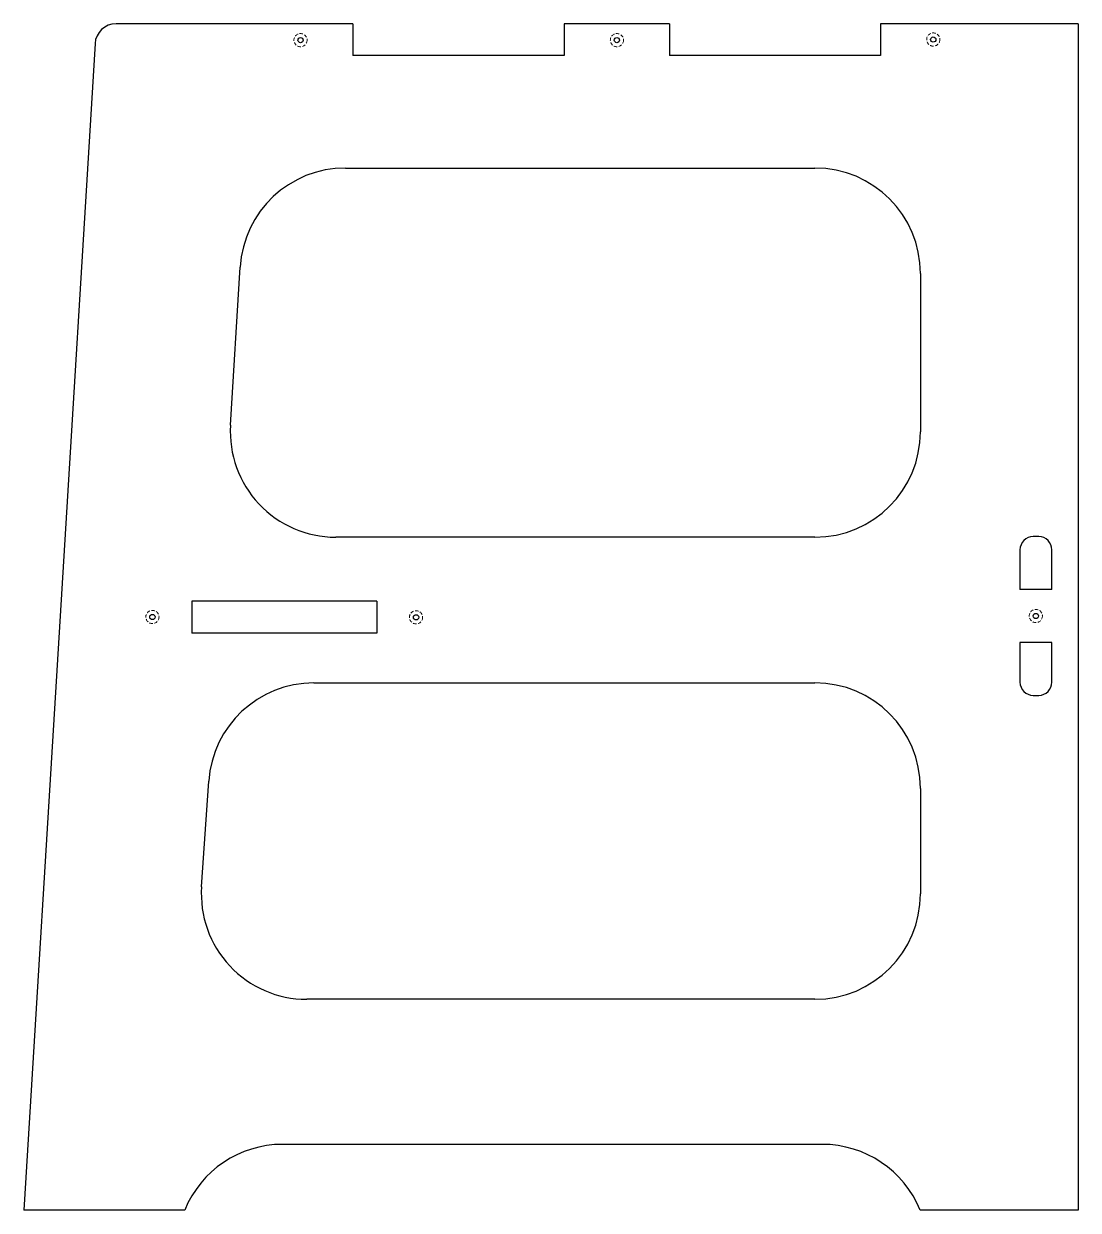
# Model space of a CAD drawing. Header units: millimetres. Extents: x -264 to 136, y -265 to 185.
import ezdxf

# ---------------------------------------------------------------- set-up
doc = ezdxf.new("R2010")
doc.units = ezdxf.units.MM
doc.linetypes.add('HIDDEN', pattern=[1.905, 1.27, -0.635])

msp = doc.modelspace()

# ---------------------------------------------------------------- linework, layer by layer
at = {"color": 7, "linetype": 'Continuous', "lineweight": 25}
for p, q in [((-138.61, 185.48), (-228.48, 185.48)), ((-138.61, 185.48), (-138.61, 173.48)), ((-58.51, 185.48), (-58.51, 173.48)), ((-18.61, 185.48), (-58.51, 185.48)), ((-18.61, 185.48), (-18.61, 173.48)), ((61.49, 185.48), (61.49, 173.48)), ((136.49, 185.48), (61.49, 185.48)), ((136.49, 185.48), (136.49, -264.52)), ((-236.46, 177.97), (-263.51, -264.52)), ((-58.51, 173.48), (-138.61, 173.48)), ((61.49, 173.48), (-18.61, 173.48)), ((-141.48, 130.76), (36.63, 130.76)), ((-185.08, 33.2), (-181.41, 93.2)), ((76.63, 90.76), (76.63, 30.76)), ((36.63, -9.24), (-145.15, -9.24)), ((121.49, -9.04), (119.39, -9.04)), ((114.39, -14.04), (114.39, -29.14)), ((126.49, -29.14), (126.49, -14.04)), ((126.49, -29.14), (114.39, -29.14)), ((-199.69, -33.54), (-199.69, -45.64)), ((-129.59, -33.54), (-199.69, -33.54)), ((-129.59, -33.54), (-129.59, -45.64)), ((-129.59, -45.64), (-199.69, -45.64)), ((126.49, -49.14), (114.39, -49.14)), ((114.39, -49.14), (114.39, -64.24)), ((126.49, -64.24), (126.49, -49.14)), ((-153.42, -64.52), (36.63, -64.52)), ((119.39, -69.24), (121.49, -69.24)), ((-196.06, -141.8), (-193.33, -101.8)), ((76.63, -104.52), (76.63, -144.52)), ((36.63, -184.52), (-156.15, -184.52)), ((39.41, -239.52), (-165.36, -239.52)), ((-202.44, -264.52), (-263.51, -264.52)), ((136.49, -264.52), (76.49, -264.52))]:
    msp.add_line(p, q, dxfattribs=at)
at = {"color": 7, "linetype": 'HIDDEN', "lineweight": 18}
for centre in [(-158.51, 179.26), (-38.51, 179.26), (81.49, 179.48), (-214.69, -39.52), (-114.69, -39.64), (120.39, -39.14)]:
    msp.add_circle(centre, 2.5, dxfattribs=at)
at = {"color": 7, "linetype": 'Continuous', "lineweight": 25}
for centre in [(-158.51, 179.26), (-38.51, 179.26), (81.49, 179.48), (-214.69, -39.52), (-114.69, -39.64), (120.39, -39.14)]:
    msp.add_circle(centre, 1, dxfattribs=at)
for centre, radius, start, end in [((-228.48, 177.48), 8, 90, 176.5029), ((-141.48, 90.76), 40, 90, 176.5029), ((36.63, 90.76), 40, 0, 90), ((-145.15, 30.76), 40, 176.5029, 270), ((36.63, 30.76), 40, 270, 0), ((119.39, -14.04), 5, 90, 180), ((121.49, -14.04), 5, 0, 90), ((-153.42, -104.52), 40, 90, 176.0952), ((36.63, -104.52), 40, 0, 90), ((119.39, -64.24), 5, 180, 270), ((121.49, -64.24), 5, 270, 0), ((-156.15, -144.52), 40, 176.0952, 270), ((36.63, -144.52), 40, 270, 0), ((-165.36, -279.52), 40, 90, 157.9757), ((39.41, -279.52), 40, 22.0243, 90)]:
    msp.add_arc(centre, radius, start, end, dxfattribs=at)

doc.saveas('drawing.dxf')
